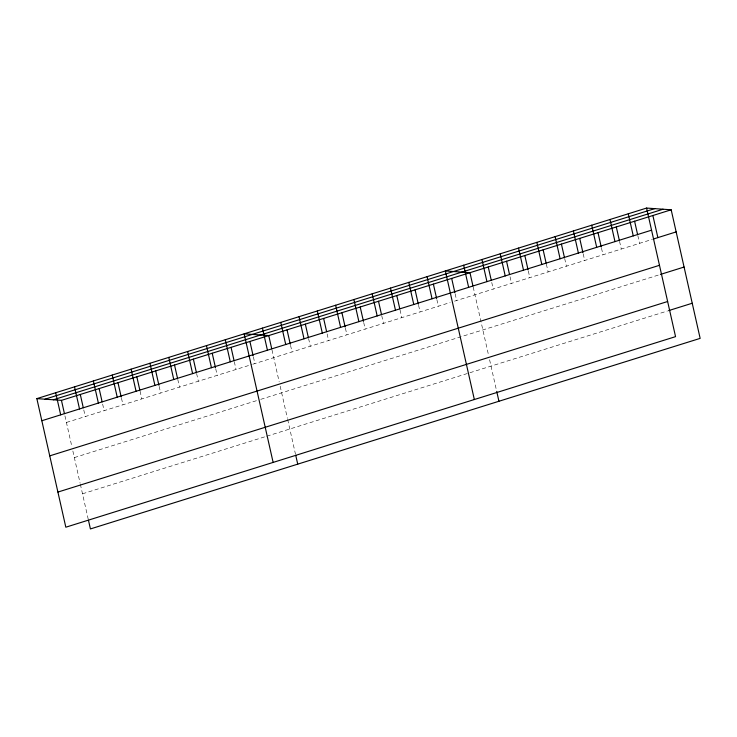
<?xml version="1.0" encoding="UTF-8"?>
<svg xmlns="http://www.w3.org/2000/svg" width="737" height="737" viewBox="0 0 737 737"><rect width="100%" height="100%" fill="white"/><g stroke="black" fill="none" stroke-linecap="round" stroke-linejoin="round"><path stroke-width="0.55" stroke-dasharray="3.69 2.76" d="M66.431 422.458L251.75 364.548M252.791 364.216L450.196 302.52M454.499 301.175L652.485 239.304M74.345 457.594L256.522 400.661M260.714 399.353L659.329 274.772M82.507 493.799L265.725 436.534M266.776 436.203L667.482 310.977M637.827 235.6L639.569 243.339M619.541 241.321L621.282 249.051M601.493 248.139L602.986 254.772M583.207 253.86L584.699 260.483M564.662 258.466L566.403 266.204M546.366 264.187L548.116 271.916M528.328 271.004L529.82 277.637M510.032 276.725L511.533 283.358M491.745 282.437L493.237 289.07M473.2 287.052L488.622 355.474M489.58 359.73L496.462 390.278M455.162 293.87L456.654 300.503M436.866 299.591L438.358 306.224M418.579 305.302L420.072 311.935M400.034 309.918L401.776 317.656M381.738 315.639L383.489 323.368M363.7 322.456L365.193 329.089M345.404 328.177L346.906 334.801M327.117 333.889L328.61 340.522M308.573 338.504L310.314 346.243M290.535 345.321L292.027 351.954M271.99 349.937L279.176 381.83M280.171 386.216L287.412 418.358M287.651 419.427L295.5 454.259M253.39 356.929L254.891 363.562M234.302 361.72L236.043 369.449M215.701 368.712L217.194 375.345M196.604 373.493L198.354 381.232M177.764 379.389L179.506 387.118M159.164 386.381L160.657 393.014M140.067 391.163L141.808 398.901M121.467 398.164L122.968 404.788M102.627 404.051L104.12 410.684M83.778 409.938L85.271 416.571M64.93 415.834L71.867 446.613M72.862 451.007L80.103 483.15M80.342 484.218L88.191 519.051"/><path stroke-width="1.11" d="M646.579 208.064L675.553 336.643L65.823 527.204L36.85 398.625L646.579 208.064L671.177 209.796L700.15 338.375L90.421 528.936L88.44 520.147M44.966 399.196L654.696 208.635M53.331 399.786L663.06 209.225M36.85 398.625L61.447 400.357L671.177 209.796M41.834 420.735L651.563 230.174M653.562 238.963L676.151 231.906M49.748 455.862L659.477 265.311M660.398 274.44L684.074 267.043M57.91 492.067L667.639 301.507M668.56 310.636L692.236 303.239M652.881 215.517L657.865 237.618M634.594 221.229L637.579 234.495M628.283 213.785L633.267 235.886M616.298 226.95L619.292 240.216M609.996 219.497L614.98 241.607M598.011 232.662L601.245 247.033M591.7 225.218L596.684 247.319M579.715 238.383L582.949 252.754M573.414 230.939L578.388 253.04M561.419 244.104L564.413 257.36M555.118 236.651L560.102 258.751M543.132 249.815L546.117 263.081M536.831 242.372L541.806 264.472M524.836 255.536L528.079 269.899M518.535 248.083L523.519 270.193M506.549 261.248L509.534 274.514M500.248 253.804L505.223 275.905M488.253 266.969L491.247 280.226M481.952 259.516L486.936 281.626M472.951 285.947L469.966 272.681L445.369 270.949L474.342 399.528M496.71 391.375L498.94 401.26M463.656 265.237L468.64 287.338M451.67 278.402L454.913 292.764M433.384 284.113L436.617 298.485M427.073 276.67L432.057 298.771M415.088 289.834L418.33 304.197M408.786 282.382L413.77 304.492M396.801 295.546L399.786 308.812M390.49 288.103L395.474 310.203M378.505 301.267L381.49 314.533M372.203 293.823L377.178 315.924M360.209 306.988L363.452 321.35M353.907 299.535L358.891 321.636M341.922 312.7L345.156 327.071M335.621 305.256L340.595 327.357M323.626 318.421L326.62 331.678M317.325 310.968L322.309 333.078M305.339 324.133L308.324 337.399M299.038 316.689L304.012 338.79M287.043 329.854L290.286 344.216M280.742 322.401L285.726 344.511M271.741 348.831L268.756 335.565L244.159 333.833L273.132 462.412M295.749 455.355L297.73 464.144M262.446 328.122L267.43 350.222M249.907 341.461L253.141 355.824M231.059 347.348L234.053 360.614M225.31 339.729L230.294 361.83M212.219 353.235L215.453 367.606M206.461 345.616L211.445 367.717M193.37 359.131L196.355 372.388M187.622 351.503L192.597 373.613M174.522 365.018L177.516 378.284M168.773 357.399L173.757 379.5M155.673 370.904L158.916 385.276M149.924 363.286L154.908 385.387M136.833 376.8L139.818 390.057M131.085 369.173L136.059 391.283M117.984 382.687L121.218 397.059M112.236 375.069L117.22 397.169M99.136 388.574L102.13 401.84M93.387 380.955L98.371 403.056M80.296 394.47L83.281 407.727M74.538 386.842L79.522 408.952M61.447 400.357L64.432 413.623M55.699 392.738L60.674 414.839"/></g></svg>
